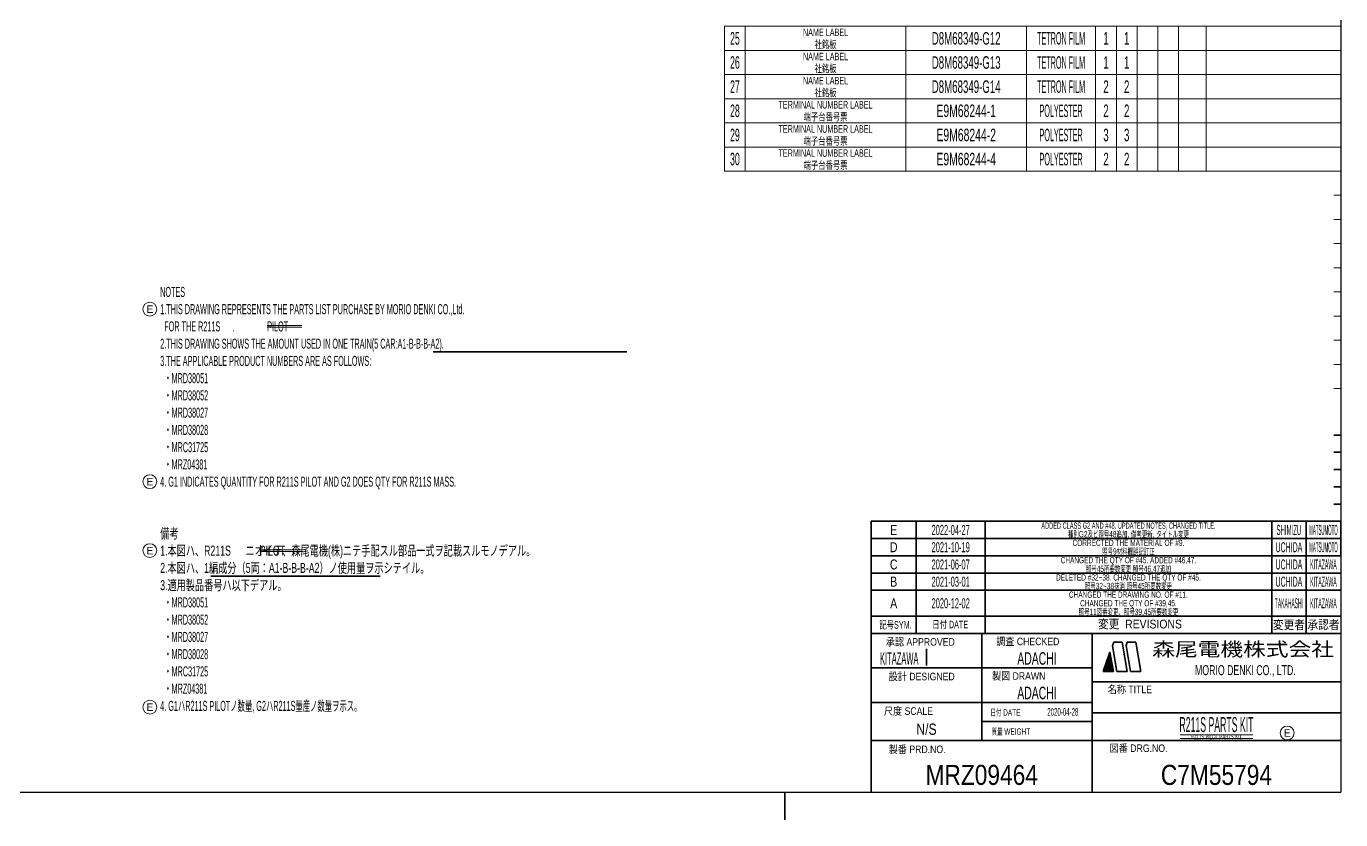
# Model space of a CAD drawing. Header units: millimetres. Extents: x 7 to 587, y 2 to 418.
# Drawn here: x 206.2 to 587, y 2 to 232 of the extents above; entities that cross this region are included whole.
import ezdxf
from ezdxf.enums import TextEntityAlignment as Align

# ---------------------------------------------------------------- set-up
doc = ezdxf.new("R2010")
doc.units = ezdxf.units.MM
for name, color, linetype in [('GR1_05', 7, 'Continuous'), ('図面枠C7M', 7, 'Continuous'), ('表題、部品表_02', 7, 'Continuous'), ('表題、部品表_03', 7, 'Continuous')]:
    doc.layers.add(name, color=color, linetype=linetype)
doc.styles.add('HG丸ｺﾞｼｯｸM-PRO', font='')
doc.styles.get('HG丸ｺﾞｼｯｸM-PRO').set_extended_font_data('HG丸ｺﾞｼｯｸM-PRO')

# ---------------------------------------------------------------- blocks, each defined once
blk = doc.blocks.new('BLKF026')
at = {"layer": '図面枠C7M', "color": 4, "linetype": 'Continuous', "lineweight": 13}
for p, q in [((519.506831, 48.749879), (520.3333, 49.576349)), ((519.58776, 48.97223), (520.312102, 49.696572)), ((519.668689, 49.19458), (520.290903, 49.816794)), ((519.749617, 49.41693), (520.269705, 49.937017)), ((519.830546, 49.63928), (520.248506, 50.05724)), ((519.911475, 49.861631), (520.227307, 50.177463)), ((519.992404, 50.083981), (520.206109, 50.297686)), ((520.073333, 50.306331), (520.18491, 50.417909)), ((520.154262, 50.528681), (520.163712, 50.538131)), ((518.157871, 44.996757), (520.693675, 47.532561)), ((518.211969, 45.192276), (520.672477, 47.652784)), ((518.292898, 45.414626), (520.651278, 47.773006)), ((518.299292, 44.996757), (520.714874, 47.412338)), ((518.373827, 45.636976), (520.63008, 47.893229)), ((518.440714, 44.996757), (520.736072, 47.292115)), ((518.454756, 45.859327), (520.608881, 48.013452)), ((518.535684, 46.081677), (520.587682, 48.133675)), ((518.582135, 44.996757), (520.757271, 47.171892)), ((518.616613, 46.304027), (520.566484, 48.253898)), ((518.697542, 46.526377), (520.545285, 48.374121)), ((518.723556, 44.996757), (520.778469, 47.051669)), ((518.778471, 46.748727), (520.524087, 48.494343)), ((518.8594, 46.971078), (520.502888, 48.614566)), ((518.864978, 44.996757), (520.799668, 46.931447)), ((518.940329, 47.193428), (520.48169, 48.734789)), ((519.006399, 44.996757), (520.820866, 46.811224)), ((519.021258, 47.415778), (520.460491, 48.855012)), ((519.102186, 47.638128), (520.439293, 48.975235)), ((519.147821, 44.996757), (520.842065, 46.691001)), ((519.183115, 47.860479), (520.418094, 49.095457)), ((519.264044, 48.082829), (520.396896, 49.21568)), ((519.289242, 44.996757), (520.863263, 46.570778)), ((519.344973, 48.305179), (520.375697, 49.335903)), ((519.425902, 48.527529), (520.354499, 49.456126)), ((519.430663, 44.996757), (520.884462, 46.450555)), ((519.572085, 44.996757), (520.90566, 46.330332)), ((519.713506, 44.996757), (520.926859, 46.21011)), ((519.854927, 44.996757), (520.948057, 46.089887)), ((519.996349, 44.996757), (520.969256, 45.969664)), ((520.13777, 44.996757), (520.990455, 45.849441)), ((520.279191, 44.996757), (521.011653, 45.729218)), ((520.420613, 44.996757), (521.032852, 45.608995)), ((520.562034, 44.996757), (521.05405, 45.488773)), ((520.703455, 44.996757), (521.075249, 45.36855)), ((520.844877, 44.996757), (521.096447, 45.248327)), ((520.986298, 44.996757), (521.117646, 45.128104)), ((521.12772, 44.996757), (521.138844, 45.007881))]:
    blk.add_line(p, q, dxfattribs=at)
blk = doc.blocks.new('BLKF023')
at = {"layer": '図面枠C7M', "color": 2, "linetype": 'Continuous', "lineweight": 25}
for p in [(587, 410), (7, 10)]:
    blk.add_line(p, (587, 10), dxfattribs=at)
at = {"layer": '図面枠C7M', "color": 4, "linetype": 'Continuous', "lineweight": 13}
for p, q in [((585, 232), (587, 232)), ((585, 225), (587, 225)), ((585, 218), (587, 218)), ((585, 211), (587, 211)), ((585, 204), (587, 204)), ((585, 197), (587, 197)), ((585, 190), (587, 190)), ((585, 183), (587, 183)), ((585, 176), (587, 176)), ((585, 169), (587, 169)), ((585, 162), (587, 162)), ((585, 155), (587, 155)), ((585, 148), (587, 148)), ((585, 141), (587, 141)), ((585, 134), (587, 134)), ((585, 127), (587, 127))]:
    blk.add_line(p, q, dxfattribs=at)
at = {"layer": '図面枠C7M', "color": 3, "linetype": 'Continuous', "lineweight": 35}
for p, q in [((587, 113.5), (585, 113.5)), ((587, 108.5), (585, 108.5)), ((587, 103.5), (585, 103.5)), ((587, 98.5), (585, 98.5)), ((587, 93.5), (585, 93.5)), ((587, 88.5), (585, 88.5)), ((587, 83.5), (585, 83.5)), ((451, 78.5), (587, 78.5)), ((451, 78.5), (451, 10)), ((464, 56), (464, 78.5)), ((484, 56), (484, 78.5)), ((567, 56), (567, 78.5)), ((577, 56), (577, 78.5)), ((451, 73.5), (587, 73.5)), ((451, 68.5), (587, 68.5)), ((451, 61), (587, 61)), ((451, 56), (587, 56)), ((483, 56), (483, 25)), ((515, 56), (515, 10)), ((520.84, 52.4), (521.23, 53.5)), ((521.23, 53.5), (523.64, 53.5)), ((525.14, 45), (523.64, 53.5)), ((525.18, 53.5), (524.82, 52.51)), ((525.18, 53.5), (527.64, 53.5)), ((529.14, 45), (527.64, 53.5)), ((467.01, 51.56), (467.01, 46.69)), ((518.14, 45), (520.16, 50.55)), ((521.14, 45), (520.16, 50.55)), ((522.14, 45), (520.84, 52.4)), ((526.14, 45), (524.82, 52.51)), ((451, 46), (515, 46)), ((515, 42), (587, 42)), ((518.14, 45), (521.14, 45)), ((522.14, 45), (525.14, 45)), ((526.14, 45), (529.14, 45)), ((451, 36), (515, 36)), ((483, 30.5), (515, 30.5)), ((515, 33), (587, 33)), ((451, 25), (587, 25)), ((426, 2), (426, 10))]:
    blk.add_line(p, q, dxfattribs=at)
at = {"layer": '図面枠C7M', "color": 4, "linetype": 'Continuous', "lineweight": 13}
blk.add_blockref('BLKF026', (0, 0), dxfattribs=at)
at = {"layer": '図面枠C7M', "color": 4, "linetype": 'Continuous', "lineweight": 13, "style": 'HG丸ｺﾞｼｯｸM-PRO'}
for s, height, width, p in [('記号SYM.', 2.182, 0.69227, (458.03, 58.49)), ('日付 DATE', 2.182, 0.692507, (473.87, 58.58)), ('変更  REVISIONS', 2.5455, 0.887352, (528.85, 58.72)), ('変更者', 2.545, 0.887717, (572, 58.5)), ('承認者', 2.545, 0.887717, (582, 58.5)), ('承認 APPROVED', 2.1818, 0.863151, (465.21, 53.54)), ('調査 CHECKED', 2.182, 0.863174, (496.34, 53.67)), ('設計 DESIGNED', 2.1818, 0.862613, (465.61, 43.51)), ('製図 DRAWN', 2.182, 0.863099, (493.7, 43.65)), ('名称 TITLE', 2.182, 0.862489, (525.93, 39.77)), ('尺度 SCALE', 2.182, 0.862581, (461.78, 33.49)), ('日付 DATE', 1.818, 0.618255, (489.88, 33.09)), ('質量 WEIGHT', 1.818, 0.618812, (491.46, 27.55)), ('製番 PRD.NO.', 2.182, 0.863299, (464.29, 22.41)), ('図番 DRG.NO.', 2.182, 0.863083, (528.44, 22.73))]:
    blk.add_text(s, height=height, dxfattribs=dict(at, width=width)).set_placement(p, align=Align.MIDDLE_CENTER)
at = {"layer": '図面枠C7M', "color": 2, "linetype": 'Continuous', "lineweight": 25, "style": 'HG丸ｺﾞｼｯｸM-PRO', "width": 1.206081}
blk.add_text('森尾電機株式会社', height=4, dxfattribs=at).set_placement((558.72, 51.43), align=Align.MIDDLE_CENTER)
at = {"layer": '図面枠C7M', "color": 3, "linetype": 'Continuous', "lineweight": 35, "style": 'HG丸ｺﾞｼｯｸM-PRO', "width": 0.652197}
blk.add_text('MORIO DENKI CO., LTD.', height=2.9091, dxfattribs=at).set_placement((559.38, 45.36), align=Align.MIDDLE_CENTER)
blk = doc.blocks.new('BLKF027')
at = {"layer": '図面枠C7M', "color": 3, "linetype": 'Continuous', "lineweight": 35, "style": 'HG丸ｺﾞｼｯｸM-PRO'}
for s, height, width, p in [('MATSUMOTO', 2.909, 0.26157, (582, 86)), ('D', 2.91, 0.784656, (457.5, 81)), ('2021-10-19', 2.909, 0.488281, (474, 81)), ('CORRECTED THE MATERIAL OF #9.', 1.8182, 0.61865, (525.5, 82.25)), ('UCHIDA', 2.909, 0.415827, (572, 81)), ('MATSUMOTO', 2.909, 0.26157, (582, 81)), ('C', 2.91, 0.782198, (457.5, 76)), ('2021-06-07', 2.909, 0.488281, (474, 76)), ('CHANGED THE QTY OF #45. ADDED #46,47.', 1.8182, 0.618351, (525.5, 77.25)), ('UCHIDA', 2.909, 0.415827, (572, 76)), ('KITAZAWA', 2.909, 0.308644, (582, 76)), ('B', 2.91, 0.78204, (457.5, 71)), ('2021-03-01', 2.909, 0.488281, (474, 71)), ('DELETED #32~38. CHANGED THE QTY OF #45.', 1.8182, 0.618464, (525.5, 72.25)), ('UCHIDA', 2.909, 0.415827, (572, 71)), ('KITAZAWA', 2.909, 0.308644, (582, 71)), ('A', 2.91, 0.782973, (457.5, 64.75)), ('2020-12-02', 2.909, 0.488281, (474, 64.75)), ('CHANGED THE DRAWING NO. OF #11.', 1.8182, 0.618582, (525.5, 67.25)), ('TAKAHASHI', 2.909, 0.29452, (572, 64.75)), ('KITAZAWA', 2.909, 0.308644, (582, 64.75)), ('KITAZAWA', 3.636, 0.374534, (459.11, 48.75)), ('ADACHI', 3.636, 0.619335, (499, 48.75)), ('ADACHI', 3.636, 0.619335, (499, 38.75)), ('2020-04-28', 2.182, 0.482412, (506.5, 33.25)), ('R211S PARTS KIT', 4.3636, 0.432415, (551, 29.59)), ('N/S', 3.273, 0.805664, (467, 28.25)), ('MRZ09464', 5.818, 0.845879, (483, 15)), ('C7M55794', 5.818, 0.846013, (551, 15))]:
    blk.add_text(s, height=height, dxfattribs=dict(at, width=width)).set_placement(p, align=Align.MIDDLE_CENTER)
blk = doc.blocks.new('BLKF080')
at = {"layer": '表題、部品表_02', "color": 4, "linetype": 'Continuous', "lineweight": 13}
for p, q in [((408.5, 232), (408.5, 225)), ((408.5, 232), (587, 232)), ((414.5, 232), (414.5, 225)), ((461, 232), (461, 225)), ((496, 232), (496, 225)), ((516, 232), (516, 225)), ((522, 232), (522, 225)), ((528, 232), (528, 225)), ((534, 225), (534, 232)), ((540, 232), (540, 225)), ((548, 232), (548, 225)), ((587, 232), (587, 225)), ((408.5, 225), (587, 225))]:
    blk.add_line(p, q, dxfattribs=at)
blk = doc.blocks.new('BLKF082')
at = {"layer": '表題、部品表_02', "color": 4, "linetype": 'Continuous', "lineweight": 13}
for p, q in [((408.5, 225), (408.5, 218)), ((408.5, 225), (587, 225)), ((414.5, 225), (414.5, 218)), ((461, 225), (461, 218)), ((496, 225), (496, 218)), ((516, 225), (516, 218)), ((522, 225), (522, 218)), ((528, 225), (528, 218)), ((534, 218), (534, 225)), ((540, 225), (540, 218)), ((548, 225), (548, 218)), ((587, 225), (587, 218)), ((408.5, 218), (587, 218))]:
    blk.add_line(p, q, dxfattribs=at)
blk = doc.blocks.new('BLKF084')
at = {"layer": '表題、部品表_02', "color": 4, "linetype": 'Continuous', "lineweight": 13}
for p, q in [((408.5, 218), (408.5, 211)), ((408.5, 218), (587, 218)), ((414.5, 218), (414.5, 211)), ((461, 218), (461, 211)), ((496, 218), (496, 211)), ((516, 218), (516, 211)), ((522, 218), (522, 211)), ((528, 218), (528, 211)), ((534, 211), (534, 218)), ((540, 218), (540, 211)), ((548, 218), (548, 211)), ((587, 218), (587, 211)), ((408.5, 211), (587, 211))]:
    blk.add_line(p, q, dxfattribs=at)
blk = doc.blocks.new('BLKF086')
at = {"layer": '表題、部品表_02', "color": 4, "linetype": 'Continuous', "lineweight": 13}
for p, q in [((408.5, 211), (408.5, 204)), ((408.5, 211), (587, 211)), ((414.5, 211), (414.5, 204)), ((461, 211), (461, 204)), ((496, 211), (496, 204)), ((516, 211), (516, 204)), ((522, 211), (522, 204)), ((528, 211), (528, 204)), ((534, 204), (534, 211)), ((540, 211), (540, 204)), ((548, 211), (548, 204)), ((587, 211), (587, 204)), ((408.5, 204), (587, 204))]:
    blk.add_line(p, q, dxfattribs=at)
blk = doc.blocks.new('BLKF088')
at = {"layer": '表題、部品表_02', "color": 4, "linetype": 'Continuous', "lineweight": 13}
for p, q in [((408.5, 204), (408.5, 197)), ((408.5, 204), (587, 204)), ((414.5, 204), (414.5, 197)), ((461, 204), (461, 197)), ((496, 204), (496, 197)), ((516, 204), (516, 197)), ((522, 204), (522, 197)), ((528, 204), (528, 197)), ((534, 197), (534, 204)), ((540, 204), (540, 197)), ((548, 204), (548, 197)), ((587, 204), (587, 197)), ((408.5, 197), (587, 197))]:
    blk.add_line(p, q, dxfattribs=at)
blk = doc.blocks.new('BLKF090')
at = {"layer": '表題、部品表_02', "color": 4, "linetype": 'Continuous', "lineweight": 13}
for p, q in [((408.5, 197), (408.5, 190)), ((408.5, 197), (587, 197)), ((414.5, 197), (414.5, 190)), ((461, 197), (461, 190)), ((496, 197), (496, 190)), ((516, 197), (516, 190)), ((522, 197), (522, 190)), ((528, 197), (528, 190)), ((534, 190), (534, 197)), ((540, 197), (540, 190)), ((548, 197), (548, 190)), ((587, 197), (587, 190)), ((408.5, 190), (587, 190))]:
    blk.add_line(p, q, dxfattribs=at)
blk = doc.blocks.new('BLKF141')
at = {"layer": '図面枠C7M', "color": 3, "linetype": 'Continuous', "lineweight": 35}
for p, q in [((451, 83.5), (587, 83.5)), ((451, 83.5), (451, 78.5)), ((464, 83.5), (464, 78.5)), ((484, 83.5), (484, 78.5)), ((567, 83.5), (567, 78.5)), ((577, 83.5), (577, 78.5)), ((587, 83.5), (587, 78.5)), ((451, 78.5), (587, 78.5))]:
    blk.add_line(p, q, dxfattribs=at)
blk = doc.blocks.new('BLKF140')
at = {"layer": '図面枠C7M', "color": 3, "linetype": 'Continuous', "lineweight": 35}
blk.add_blockref('BLKF141', (0, 0), dxfattribs=at)
blk = doc.blocks.new('BLKF147')
at = {"layer": '図面枠C7M', "color": 3, "linetype": 'Continuous', "lineweight": 35}
for p, q in [((451, 88.5), (587, 88.5)), ((451, 88.5), (451, 83.5)), ((464, 88.5), (464, 83.5)), ((484, 88.5), (484, 83.5)), ((567, 88.5), (567, 83.5)), ((577, 88.5), (577, 83.5)), ((587, 88.5), (587, 83.5)), ((451, 83.5), (587, 83.5))]:
    blk.add_line(p, q, dxfattribs=at)
blk = doc.blocks.new('BLKF146')
at = {"layer": '図面枠C7M', "color": 3, "linetype": 'Continuous', "lineweight": 35}
blk.add_blockref('BLKF147', (0, 0), dxfattribs=at)
blk = doc.blocks.new('BLKF150')
at = {"layer": 'GR1_05', "color": 4, "linetype": 'Continuous', "lineweight": 13}
blk.add_circle((242, 100), 2, dxfattribs=at)
at = {"layer": 'GR1_05', "color": 4, "linetype": 'Continuous', "lineweight": 13, "style": 'HG丸ｺﾞｼｯｸM-PRO', "width": 1.04259}
blk.add_text('E', height=2.18, dxfattribs=at).set_placement((242, 100), align=Align.MIDDLE_CENTER)
blk = doc.blocks.new('BLKF151')
at = {"layer": 'GR1_05', "color": 4, "linetype": 'Continuous', "lineweight": 13}
blk.add_circle((242, 34.64), 2, dxfattribs=at)
at = {"layer": 'GR1_05', "color": 4, "linetype": 'Continuous', "lineweight": 13, "style": 'HG丸ｺﾞｼｯｸM-PRO', "width": 1.04259}
blk.add_text('E', height=2.18, dxfattribs=at).set_placement((242, 34.64), align=Align.MIDDLE_CENTER)
blk = doc.blocks.new('BLKF152')
at = {"layer": 'GR1_05', "color": 4, "linetype": 'Continuous', "lineweight": 13}
blk.add_circle((571.5, 27.14), 2, dxfattribs=at)
at = {"layer": 'GR1_05', "color": 4, "linetype": 'Continuous', "lineweight": 13, "style": 'HG丸ｺﾞｼｯｸM-PRO', "width": 1.04259}
blk.add_text('E', height=2.18, dxfattribs=at).set_placement((571.5, 27.14), align=Align.MIDDLE_CENTER)
blk = doc.blocks.new('BLKF153')
at = {"layer": 'GR1_05', "color": 4, "linetype": 'Continuous', "lineweight": 13}
blk.add_circle((242, 150), 2, dxfattribs=at)
at = {"layer": 'GR1_05', "color": 4, "linetype": 'Continuous', "lineweight": 13, "style": 'HG丸ｺﾞｼｯｸM-PRO', "width": 1.04259}
blk.add_text('E', height=2.18, dxfattribs=at).set_placement((242, 150), align=Align.MIDDLE_CENTER)
blk = doc.blocks.new('BLKF154')
at = {"layer": 'GR1_05', "color": 4, "linetype": 'Continuous', "lineweight": 13}
blk.add_circle((242, 80), 2, dxfattribs=at)
at = {"layer": 'GR1_05', "color": 4, "linetype": 'Continuous', "lineweight": 13, "style": 'HG丸ｺﾞｼｯｸM-PRO', "width": 1.04259}
blk.add_text('E', height=2.18, dxfattribs=at).set_placement((242, 80), align=Align.MIDDLE_CENTER)
blk = doc.blocks.new('BLKF155')
at = {"layer": 'GR1_05', "color": 4, "linetype": 'Continuous', "lineweight": 13}
for p, q in [((275.99, 145.25), (285.99, 145.25)), ((275.99, 144.75), (285.99, 144.75))]:
    blk.add_line(p, q, dxfattribs=at)
at = {"layer": 'GR1_05', "color": 3, "linetype": 'Continuous', "lineweight": 35, "style": 'HG丸ｺﾞｼｯｸM-PRO', "width": 0.522515}
blk.add_text('PILOT', height=2.909, dxfattribs=at).set_placement((275.99, 145), align=Align.MIDDLE_LEFT)
blk = doc.blocks.new('BLKF156')
at = {"layer": 'GR1_05', "color": 4, "linetype": 'Continuous', "lineweight": 13}
for p, q in [((273.85, 80.25), (286.25, 80.25)), ((273.85, 79.75), (286.25, 79.75))]:
    blk.add_line(p, q, dxfattribs=at)
at = {"layer": 'GR1_05', "color": 3, "linetype": 'Continuous', "lineweight": 35, "style": 'HG丸ｺﾞｼｯｸM-PRO', "width": 0.651515}
blk.add_text('PILOT', height=2.909, dxfattribs=at).set_placement((273.85, 80), align=Align.MIDDLE_LEFT)

msp = doc.modelspace()

# ---------------------------------------------------------------- linework, layer by layer
at = {"layer": 'GR1_05', "color": 3, "linetype": 'Continuous', "lineweight": 13}
for p, q in [((540.5, 26.56), (561.5, 26.56)), ((540.5, 25.56), (561.5, 25.56))]:
    msp.add_line(p, q, dxfattribs=at)
at = {"layer": '表題、部品表_03', "color": 4, "linetype": 'Continuous', "lineweight": 13}
for p, q in [((324.04, 137.7), (380.16, 137.7)), ((324.04, 137.5), (380.16, 137.5)), ((259.67, 72.7), (308.72, 72.7)), ((259.67, 72.5), (308.72, 72.5))]:
    msp.add_line(p, q, dxfattribs=at)

# ---------------------------------------------------------------- block references
at = {"layer": 'GR1_05', "color": 4, "linetype": 'Continuous', "lineweight": 13}
for name in ['BLKF153', 'BLKF155', 'BLKF150', 'BLKF154', 'BLKF156', 'BLKF151', 'BLKF152']:
    msp.add_blockref(name, (0, 0), dxfattribs=at)
at = {"layer": '図面枠C7M', "color": 4, "linetype": 'Continuous', "lineweight": 13}
msp.add_blockref('BLKF023', (0, 0), dxfattribs=at)
at = {"layer": '図面枠C7M', "color": 3, "linetype": 'Continuous', "lineweight": 35}
for name in ['BLKF146', 'BLKF027', 'BLKF140']:
    msp.add_blockref(name, (0, 0), dxfattribs=at)
at = {"layer": '表題、部品表_02', "color": 4, "linetype": 'Continuous', "lineweight": 13}
for name in ['BLKF080', 'BLKF082', 'BLKF084', 'BLKF086', 'BLKF088', 'BLKF090']:
    msp.add_blockref(name, (0, 0), dxfattribs=at)

# ---------------------------------------------------------------- texts
at = {"layer": 'GR1_05', "color": 3, "linetype": 'Continuous', "lineweight": 35, "style": 'HG丸ｺﾞｼｯｸM-PRO', "width": 0.52242}
msp.add_text('R211S PILOT PARTS KIT', height=1.4545, dxfattribs=at).set_placement((551, 26.06), align=Align.MIDDLE_CENTER)
at = {"layer": '図面枠C7M', "color": 3, "linetype": 'Continuous', "lineweight": 35, "style": 'HG丸ｺﾞｼｯｸM-PRO'}
for s, height, width, p in [('ADDED CLASS G2 AND #48. UPDATED NOTES, CHANGED TITLE.', 1.8182, 0.537575, (525.5, 87.25)), ('E', 2.91, 0.784871, (457.5, 86)), ('2022-04-27', 2.909, 0.488281, (474, 86)), ('種別G2及ビ照号48追加, 備考更新, タイトル変更', 1.8182, 0.618638, (525.5, 84.75)), ('SHIMIZU', 2.909, 0.359252, (572, 86)), ('照号9材料欄誤記訂正', 1.818, 0.619034, (525.5, 79.75)), ('照号45所要数変更 照号46,47追加', 1.8182, 0.618997, (525.5, 74.75)), ('照号32~38抹消 照号45所要数変更', 1.8182, 0.61899, (525.5, 69.75)), ('CHANGED THE QTY OF #39,45.', 1.8182, 0.618547, (525.5, 64.75)), ('照号11図番変更、照号39,45所要数変更', 1.8182, 0.619095, (525.5, 62.25))]:
    msp.add_text(s, height=height, dxfattribs=dict(at, width=width)).set_placement(p, align=Align.MIDDLE_CENTER)
at = {"layer": '表題、部品表_03', "color": 3, "linetype": 'Continuous', "lineweight": 35, "style": 'HG丸ｺﾞｼｯｸM-PRO'}
for s, height, width, p in [('25', 3.636, 0.521199, (411.5, 228.5)), ('NAME LABEL', 2.182, 0.692548, (437.75, 230.25)), ('D8M68349-G12', 3.6364, 0.576671, (478.5, 228.5)), ('TETRON FILM', 3.6364, 0.375921, (506, 228.5)), ('1', 3.64, 0.576062, (519, 228.5)), ('1', 3.64, 0.576062, (525, 228.5)), ('社銘板', 2.182, 0.692256, (437.75, 226.75)), ('26', 3.636, 0.521199, (411.5, 221.5)), ('NAME LABEL', 2.182, 0.692548, (437.75, 223.25)), ('社銘板', 2.182, 0.692256, (437.75, 219.75)), ('D8M68349-G13', 3.6364, 0.576671, (478.5, 221.5)), ('TETRON FILM', 3.6364, 0.375921, (506, 221.5)), ('1', 3.64, 0.576062, (519, 221.5)), ('1', 3.64, 0.576062, (525, 221.5)), ('NAME LABEL', 2.182, 0.692548, (437.75, 216.25)), ('27', 3.636, 0.521199, (411.5, 214.5)), ('社銘板', 2.182, 0.692256, (437.75, 212.75)), ('D8M68349-G14', 3.6364, 0.576671, (478.5, 214.5)), ('TETRON FILM', 3.6364, 0.375921, (506, 214.5)), ('2', 3.64, 0.576062, (519, 214.5)), ('2', 3.64, 0.576062, (525, 214.5)), ('TERMINAL NUMBER LABEL', 2.1818, 0.692737, (437.75, 209.25)), ('28', 3.636, 0.521199, (411.5, 207.5)), ('端子台番号票', 2.182, 0.692256, (437.75, 205.75)), ('E9M68244-1', 3.636, 0.619742, (478.5, 207.5)), ('POLYESTER', 3.636, 0.41533, (506, 207.5)), ('2', 3.64, 0.576062, (519, 207.5)), ('2', 3.64, 0.576062, (525, 207.5)), ('29', 3.636, 0.521199, (411.5, 200.5)), ('TERMINAL NUMBER LABEL', 2.1818, 0.692737, (437.75, 202.25)), ('E9M68244-2', 3.636, 0.619742, (478.5, 200.5)), ('POLYESTER', 3.636, 0.41533, (506, 200.5)), ('3', 3.64, 0.576062, (519, 200.5)), ('3', 3.64, 0.576062, (525, 200.5)), ('端子台番号票', 2.182, 0.692256, (437.75, 198.75)), ('30', 3.636, 0.521199, (411.5, 193.5)), ('TERMINAL NUMBER LABEL', 2.1818, 0.692737, (437.75, 195.25)), ('E9M68244-4', 3.636, 0.619742, (478.5, 193.5)), ('POLYESTER', 3.636, 0.41533, (506, 193.5)), ('2', 3.64, 0.576062, (519, 193.5)), ('2', 3.64, 0.576062, (525, 193.5)), ('端子台番号票', 2.182, 0.692256, (437.75, 191.75))]:
    msp.add_text(s, height=height, dxfattribs=dict(at, width=width)).set_placement(p, align=Align.MIDDLE_CENTER)
for s, height, width, p in [('NOTES', 2.909, 0.521205, (245, 155)), ('1.THIS DRAWING REPRESENTS THE PARTS LIST PURCHASE BY MORIO DENKI CO.,Ltd.', 2.9091, 0.522318, (245, 150)), ('  FOR THE R211S      .', 2.9091, 0.52326, (245, 145)), ('2.THIS DRAWING SHOWS THE AMOUNT USED IN ONE TRAIN(5 CAR:A1-B-B-B-A2).', 2.9091, 0.522154, (245, 140)), ('3.THE APPLICABLE PRODUCT NUMBERS ARE AS FOLLOWS:', 2.9091, 0.522544, (245, 135)), ('  ・MRD38051', 2.9091, 0.521728, (245, 130)), ('  ・MRD38052', 2.9091, 0.521728, (245, 125)), ('  ・MRD38027', 2.9091, 0.521728, (245, 120)), ('  ・MRD38028', 2.9091, 0.521728, (245, 115)), ('  ・MRC31725', 2.9091, 0.521734, (245, 110)), ('  ・MRZ04381', 2.9091, 0.521736, (245, 105)), ('4. G1 INDICATES QUANTITY FOR R211S PILOT AND G2 DOES QTY FOR R211S MASS.', 2.9091, 0.522405, (245, 100)), ('備考', 2.909, 0.651535, (245, 85)), ('1.本図ハ、R211S      ニオイテ、森尾電機(株)ニテ手配スル部品一式ヲ記載スルモノデアル。', 2.9091, 0.651683, (245, 80)), ('2.本図ハ、1編成分（5両：A1-B-B-B-A2）ノ使用量ヲ示シテイル。', 2.9091, 0.651748, (245, 75)), ('3.適用製品番号ハ以下デアル。', 2.9091, 0.651572, (245, 70)), ('  ・MRD38051', 2.9091, 0.521728, (245, 65)), ('  ・MRD38052', 2.9091, 0.521728, (245, 60)), ('  ・MRD38027', 2.9091, 0.521728, (245, 55)), ('  ・MRD38028', 2.9091, 0.521728, (245, 50)), ('  ・MRC31725', 2.9091, 0.521734, (245, 45)), ('  ・MRZ04381', 2.9091, 0.521736, (245, 40)), ('4. G1ハR211S PILOTノ数量, G2ハR211S量産ノ数量ヲ示ス。', 2.9091, 0.521838, (245, 35))]:
    msp.add_text(s, height=height, dxfattribs=dict(at, width=width)).set_placement(p, align=Align.MIDDLE_LEFT)

doc.saveas('drawing.dxf')
